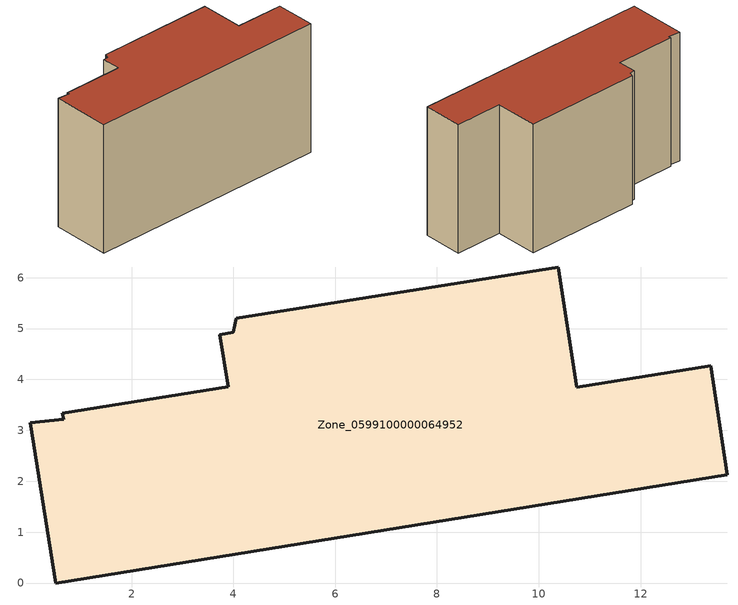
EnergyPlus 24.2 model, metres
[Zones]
Zone_0599100000064952
 floor ground (C_G): 3.73,4.88 4,4.93 4.06,5.2 10.38,6.21 10.75,3.85 13.38,4.27 13.7,2.13 0.51,0 0.01,3.15 0.67,3.22 0.64,3.34 3.9,3.86 z0
 wall outside (C_F): 10.75,3.85 10.38,6.21 4.06,5.2 4,4.93 3.73,4.88 3.9,3.86 0.64,3.34 0.67,3.22 0.01,3.15 0.51,0 13.7,2.13 13.38,4.27 10.75,3.85 z0:7.18
 roof outside (C_R): 4,4.93 3.73,4.88 3.9,3.86 0.64,3.34 0.67,3.22 0.01,3.15 0.51,0 13.7,2.13 13.38,4.27 10.75,3.85 10.38,6.21 4.06,5.2 z7.18
[BUILDING]
Pand.0599100000064952: North Axis=0; Terrain=City; Loads Convergence Tolerance Value=0.04; Temperature Convergence Tolerance Value=0.4; Solar Distribution=FullExterior; Maximum Number of Warmup Days=25; Minimum Number of Warmup Days=1
[Site:Location]
Rotterdam.The.Hague.AP_ZH_NLD Design_Conditions: Latitude=51.96; Longitude=4.45; Time Zone=1; Elevation=-4.5
[SITE:GROUNDTEMPERATURE:BUILDINGSURFACE]
18, 18, 18, 18, 18, 18, 18, 18, 18, 18, 18, 18
[MATERIAL] Thermal Absorptance=0.9; Solar Absorptance=0.7; Visible Absorptance=0.7
Name | Roughness | Thickness | Conductivity | Density | Specific Heat
G.TC.1946 | MediumSmooth | 0.15 | 1 | 540 | 1210
F.TC.1946 | Rough | 0.3 | 0.857143 | 1920 | 840
R.TC.1946 | MediumRough | 0.2 | 0.909091 | 1500 | 1000
[CONSTRUCTION]
C_G: G.TC.1946
C_F: F.TC.1946
C_R: R.TC.1946
[ZONE]
Zone_0599100000064952: Type=1; Multiplier=1; Ceiling Height=Autocalculate; Volume=Autocalculate; Floor Area=autocalculate; Part of Total Floor Area=Yes
[ZONEINFILTRATION:DESIGNFLOWRATE]
Infil_Zone_0599100000064952: Zone or ZoneList or Space or SpaceList=Zone_0599100000064952; Schedule=AlwaysOn; Design Flow Rate Calculation Method=Flow/Area; Flow Rate per Floor Area=0.003; Constant Term Coefficient=1; Temperature Term Coefficient=0; Velocity Term Coefficient=0; Velocity Squared Term Coefficient=0
[HVACTEMPLATE:ZONE:IDEALLOADSAIRSYSTEM]
Zone_0599100000064952: Maximum Heating Supply Air Temperature=50; Minimum Cooling Supply Air Temperature=13; Maximum Heating Supply Air Humidity Ratio=0.0156; Minimum Cooling Supply Air Humidity Ratio=0.0077; Heating Limit=NoLimit; Cooling Limit=NoLimit; Dehumidification Control Type=ConstantSensibleHeatRatio; Cooling Sensible Heat Ratio=0.7; Dehumidification Setpoint=60; Humidification Control Type=None; Humidification Setpoint=30; Outdoor Air Method=None; Outdoor Air Flow Rate per Person=0.00944; Outdoor Air Flow Rate per Zone Floor Area=0; Outdoor Air Flow Rate per Zone=0; Demand Controlled Ventilation Type=None; Outdoor Air Economizer Type=NoEconomizer; Heat Recovery Type=None; Sensible Heat Recovery Effectiveness=0.7; Latent Heat Recovery Effectiveness=0.65
[ZONECONTROL:THERMOSTAT]
ThermostatControl_Zone_0599100000064952: Zone or ZoneList=Zone_0599100000064952; Control Type Schedule=DualSetpointControlType; Control 1=Thermostat_Zone_0599100000064952; Temperature Difference Between Cutout And Setpoint=0
[THERMOSTATSETPOINT:DUALSETPOINT]
Thermostat_Zone_0599100000064952: Heating Setpoint Temperature Schedule=HeatingSetpoint_Zone_0599100000064952; Cooling Setpoint Temperature Schedule=CoolingSetpoint_Zone_0599100000064952
[SCHEDULE:COMPACT]
HeatingSetpoint_Zone_0599100000064952: Through: 12/31, For: AllDays, Until: 24:00, 21
CoolingSetpoint_Zone_0599100000064952: Through: 12/31, For: AllDays, Until: 24:00, 24
DualSetpointControlType: Through: 12/31, For: AllDays, Until: 24:00, 4
AlwaysOn: Through: 12/31, For: AllDays, Until: 24:00, 1
